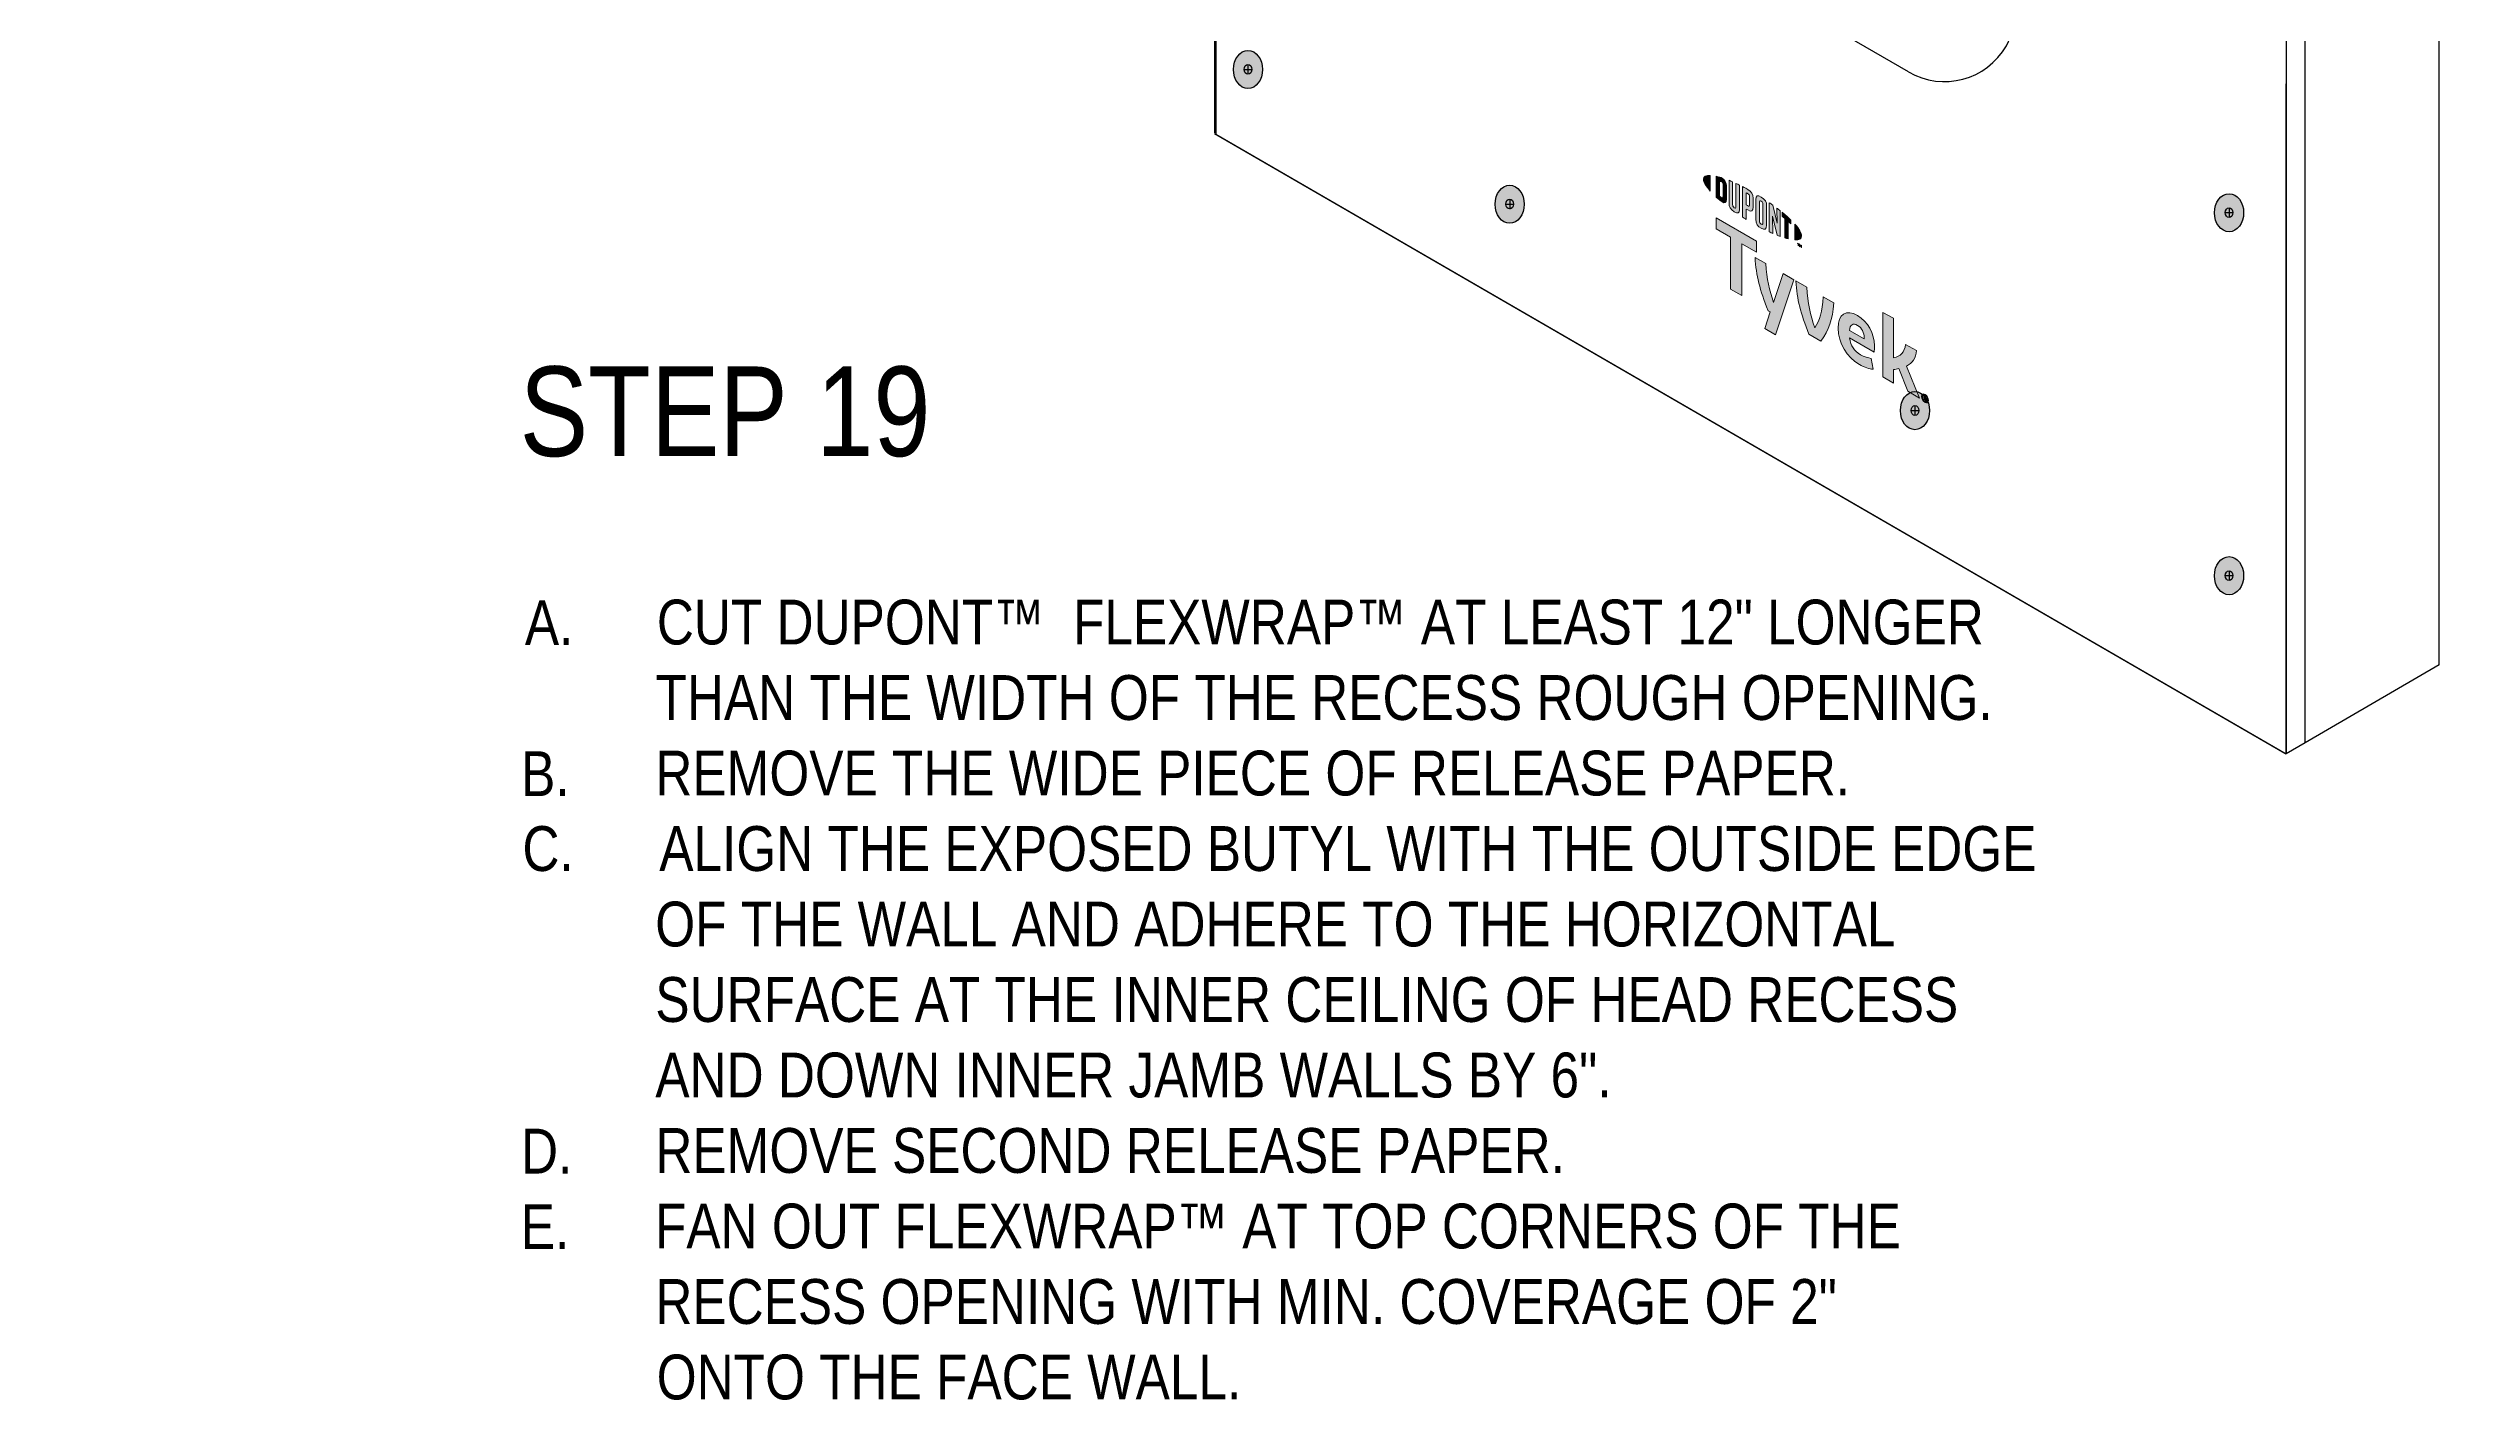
# Model space of a CAD drawing. Extents: x -1328 to 5679, y -4611 to 1603.
# Drawn here: x 3533 to 4142, y -3037 to -2695 of the extents above; entities that cross this region are included whole.
import ezdxf

# ---------------------------------------------------------------- set-up
doc = ezdxf.new("R2010")
doc.units = 0
doc.header["$MEASUREMENT"] = 0
for name, color, linetype, lineweight in [('.ATI-TEXT_1', 7, 'Continuous', 0), ('G-ANNO-TTLB', 7, 'Continuous', 0), ('TYVEK', 7, 'Continuous', 0), ('X-REF - TRACED', 7, 'Continuous', 0)]:
    doc.layers.add(name, color=color, linetype=linetype, lineweight=lineweight)

# ---------------------------------------------------------------- blocks, each defined once
blk = doc.blocks.new('Block_30')
at = {"layer": '.ATI-TEXT_1', "char_height": 0.2, "attachment_point": 7}
for s, insert in [('\\C18;\\c0;\\FArial Narrow|b0|i0|c1;\\H11.251642;\\W1.000000;A.', (3653.02, -2845.13)), ('\\C18;\\c0;\\FArial Narrow|b0|i0|c1;\\H11.251642;\\W1.000000;CUT DUPONT™  FLEXWRAP™ AT LEAST 12" LONGER', (3686.16, -2845.13)), ('\\C18;\\c0;\\FArial Narrow|b0|i0|c1;\\H11.251642;\\W1.000000;THAN THE WIDTH OF THE RECESS ROUGH OPENING.', (3685.85, -2864.08)), ('\\C18;\\c0;\\FArial Narrow|b0|i0|c1;\\H11.251642;\\W1.000000;B.', (3652.07, -2883.04)), ('\\C18;\\c0;\\FArial Narrow|b0|i0|c1;\\H11.251642;\\W1.000000;REMOVE THE WIDE PIECE OF RELEASE PAPER.', (3685.78, -2883.04)), ('\\C18;\\c0;\\FArial Narrow|b0|i0|c1;\\H11.251642;\\W1.000000;C.', (3652.4, -2901.99)), ('\\C18;\\c0;\\FArial Narrow|b0|i0|c1;\\H11.251642;\\W1.000000;ALIGN THE EXPOSED BUTYL WITH THE OUTSIDE EDGE', (3686.77, -2901.99)), ('\\C18;\\c0;\\FArial Narrow|b0|i0|c1;\\H11.251642;\\W1.000000;OF THE WALL AND ADHERE TO THE HORIZONTAL', (3685.75, -2920.94)), ('\\C18;\\c0;\\FArial Narrow|b0|i0|c1;\\H11.251642;\\W1.000000;SURFACE AT THE INNER CEILING OF HEAD RECESS', (3685.78, -2939.89)), ('\\C18;\\c0;\\FArial Narrow|b0|i0|c1;\\H11.251642;\\W1.000000;AND DOWN INNER JAMB WALLS BY 6".', (3685.78, -2958.84)), ('\\C18;\\c0;\\FArial Narrow|b0|i0|c1;\\H11.251642;\\W1.000000;D.', (3652.05, -2977.79)), ('\\C18;\\c0;\\FArial Narrow|b0|i0|c1;\\H11.251642;\\W1.000000;REMOVE SECOND RELEASE PAPER.', (3685.78, -2977.79)), ('\\C18;\\c0;\\FArial Narrow|b0|i0|c1;\\H11.251642;\\W1.000000;E.', (3652, -2996.75)), ('\\C18;\\c0;\\FArial Narrow|b0|i0|c1;\\H11.251642;\\W1.000000;FAN OUT FLEXWRAP™ AT TOP CORNERS OF THE ', (3685.69, -2996.75)), ('\\C18;\\c0;\\FArial Narrow|b0|i0|c1;\\H11.251642;\\W1.000000;RECESS OPENING WITH MIN. COVERAGE OF 2"', (3685.78, -3015.7)), ('\\C18;\\c0;\\FArial Narrow|b0|i0|c1;\\H11.251642;\\W1.000000;ONTO THE FACE WALL.', (3686.12, -3034.65))]:
    blk.add_mtext(s, dxfattribs=dict(at, insert=insert))
blk = doc.blocks.new('Block_90')
at = {"layer": 'TYVEK', "true_color": 0x003b71, "transparency": 33554687}
h = blk.add_hatch(color=156, dxfattribs=at)
h.dxf.hatch_style = 2
edge = h.paths.add_edge_path()
edge.add_ellipse((3834.62, -2336.35), major_axis=(0, 4.78), ratio=0.766948, start_angle=0, end_angle=360)
h = blk.add_hatch(color=156, dxfattribs=at)
h.dxf.hatch_style = 2
edge = h.paths.add_edge_path()
edge.add_ellipse((3900.34, -2367.67), major_axis=(0, 4.78), ratio=0.766948, start_angle=0, end_angle=360)
h = blk.add_hatch(color=156, dxfattribs=at)
h.dxf.hatch_style = 2
edge = h.paths.add_edge_path()
edge.add_ellipse((4002.13, -2422.09), major_axis=(0, 4.78), ratio=0.766948, start_angle=0, end_angle=360)
h = blk.add_hatch(color=156, dxfattribs=at)
h.dxf.hatch_style = 2
edge = h.paths.add_edge_path()
edge.add_ellipse((3834.62, -2427.4), major_axis=(0, 4.78), ratio=0.766948, start_angle=0, end_angle=360)
h = blk.add_hatch(color=156, dxfattribs=at)
h.dxf.hatch_style = 2
edge = h.paths.add_edge_path()
edge.add_ellipse((4081.01, -2463.42), major_axis=(0, 4.78), ratio=0.766948, start_angle=0, end_angle=360)
h = blk.add_hatch(color=156, dxfattribs=at)
h.dxf.hatch_style = 2
edge = h.paths.add_edge_path()
edge.add_ellipse((3834.62, -2518.48), major_axis=(0, 4.78), ratio=0.766948, start_angle=0, end_angle=360)
h = blk.add_hatch(color=156, dxfattribs=at)
h.dxf.hatch_style = 2
edge = h.paths.add_edge_path()
edge.add_ellipse((4081.01, -2554.47), major_axis=(0, 4.78), ratio=0.766948, start_angle=0, end_angle=360)
h = blk.add_hatch(color=156, dxfattribs=at)
h.dxf.hatch_style = 2
edge = h.paths.add_edge_path()
edge.add_ellipse((3834.62, -2609.52), major_axis=(0, 4.78), ratio=0.766948, start_angle=0, end_angle=360)
h = blk.add_hatch(color=156, dxfattribs=at)
h.dxf.hatch_style = 2
edge = h.paths.add_edge_path()
edge.add_ellipse((4081.01, -2645.55), major_axis=(0, 4.78), ratio=0.766948, start_angle=0, end_angle=360)
h = blk.add_hatch(color=156, dxfattribs=at)
h.dxf.hatch_style = 2
edge = h.paths.add_edge_path()
edge.add_ellipse((3834.62, -2700.63), major_axis=(0, 4.78), ratio=0.766948, start_angle=0, end_angle=360)
h = blk.add_hatch(color=156, dxfattribs=at)
h.dxf.hatch_style = 2
edge = h.paths.add_edge_path()
edge.add_ellipse((3900.34, -2734.45), major_axis=(0, 4.78), ratio=0.766948, start_angle=0, end_angle=360)
h = blk.add_hatch(color=156, dxfattribs=at)
h.dxf.hatch_style = 2
edge = h.paths.add_edge_path()
edge.add_ellipse((4081.01, -2736.6), major_axis=(0, 4.78), ratio=0.766948, start_angle=0, end_angle=360)
h = blk.add_hatch(color=156, dxfattribs=at)
h.dxf.hatch_style = 2
edge = h.paths.add_edge_path()
edge.add_ellipse((4002.13, -2786.27), major_axis=(0, 4.78), ratio=0.766948, start_angle=0, end_angle=360)
h = blk.add_hatch(color=156, dxfattribs=at)
h.dxf.hatch_style = 2
edge = h.paths.add_edge_path()
edge.add_ellipse((4081.01, -2827.71), major_axis=(0, 4.78), ratio=0.766948, start_angle=0, end_angle=360)
at = {"layer": 'TYVEK', "color": 18, "lineweight": 25, "true_color": 0x080808}
for p, q in [((3833.65, -2336.32), (3835.6, -2336.32)), ((3834.62, -2335.08), (3834.62, -2337.55)), ((3900.34, -2366.41), (3900.34, -2368.88)), ((3899.36, -2367.64), (3901.31, -2367.64)), ((4002.13, -2420.83), (4002.13, -2423.29)), ((3834.62, -2426.13), (3834.62, -2428.6)), ((4001.16, -2422.06), (4003.1, -2422.06)), ((4081.01, -2462.16), (4081.01, -2464.63)), ((3833.65, -2518.45), (3835.6, -2518.45)), ((3834.62, -2517.21), (3834.62, -2519.68)), ((4081.01, -2553.21), (4081.01, -2555.68)), ((3833.65, -2609.5), (3835.6, -2609.5)), ((3834.62, -2608.26), (3834.62, -2610.73)), ((4080.03, -2645.52), (4081.98, -2645.52)), ((4081.01, -2644.29), (4081.01, -2646.76)), ((3833.65, -2700.6), (3835.6, -2700.6)), ((3834.62, -2699.37), (3834.62, -2701.84)), ((3899.36, -2734.42), (3901.31, -2734.42)), ((3900.34, -2733.19), (3900.34, -2735.66)), ((4080.03, -2736.57), (4081.98, -2736.57)), ((4081.01, -2735.34), (4081.01, -2737.81)), ((4001.16, -2786.24), (4003.1, -2786.24)), ((4002.13, -2785), (4002.13, -2787.47)), ((4080.03, -2827.68), (4081.98, -2827.68)), ((4081.01, -2826.45), (4081.01, -2828.91))]:
    blk.add_line(p, q, dxfattribs=at)
at = {"layer": 'TYVEK', "color": 18, "lineweight": 25, "true_color": 0x000000}
blk.add_line((4080.03, -2463.39), (4081.98, -2463.39), dxfattribs=at)
at = {"layer": 'TYVEK', "color": 33, "lineweight": 25, "true_color": 0xcc9966}
for points in [[(4080.49, -2459.06)], [(3830.45, -2518.83)], [(3834.11, -2514.06)], [(3830.45, -2609.86)], [(3834.11, -2614.64)]]:
    blk.add_lwpolyline(points, dxfattribs=at)
at = {"layer": 'TYVEK', "color": 18, "lineweight": 25, "true_color": 0x000000}
for centre, major_axis, ratio in [((3834.62, -2336.35), (0, 4.78), 0.766948), ((3900.34, -2367.67), (0, 4.78), 0.766948), ((4002.13, -2422.09), (0, 4.78), 0.766948), ((3834.62, -2427.4), (0, 4.78), 0.766948), ((4081.01, -2463.42), (0, 4.78), 0.766948), ((4081.01, -2463.39), (0, 1.23), 0.788846), ((3834.62, -2518.48), (0, 4.78), 0.766948), ((4081.01, -2554.47), (0, 4.78), 0.766948), ((3834.62, -2609.52), (0, 4.78), 0.766948), ((4081.01, -2645.55), (0, 4.78), 0.766948), ((3834.62, -2700.63), (0, 4.78), 0.766948), ((3900.34, -2734.45), (0, 4.78), 0.766948), ((4081.01, -2736.6), (0, 4.78), 0.766948), ((4002.13, -2786.27), (0, 4.78), 0.766948), ((4081.01, -2827.71), (0, 4.78), 0.766948)]:
    blk.add_ellipse(centre, major_axis=major_axis, ratio=ratio, dxfattribs=at)
at = {"layer": 'TYVEK', "color": 18, "lineweight": 25, "true_color": 0x080808}
for centre in [(3834.62, -2336.32), (3900.34, -2367.64), (4002.13, -2422.06), (3834.62, -2427.37), (3834.62, -2518.45), (4081.01, -2554.44), (3834.62, -2609.5), (4081.01, -2645.52), (3834.62, -2700.6), (3900.34, -2734.42), (4081.01, -2736.57), (4002.13, -2786.24), (4081.01, -2827.68)]:
    blk.add_ellipse(centre, major_axis=(0, 1.23), ratio=0.788846, dxfattribs=at)
blk = doc.blocks.new('Block_541')
at = {"layer": 'X-REF - TRACED', "true_color": 0x848484, "transparency": 33554687}
h = blk.add_hatch(color=252, dxfattribs=at)
h.dxf.hatch_style = 2
edge = h.paths.add_edge_path()
edge.add_spline(control_points=[(3949.03, -2728.2), (3949.03, -2728.92), (3949.64, -2729.95), (3950.71, -2731.14), (3950.71, -2731.14), (3950.71, -2727.2), (3950.71, -2727.2), (3949.64, -2727.16), (3949.03, -2727.48), (3949.03, -2728.2)], knot_values=[0, 0, 0, 0, 1, 1, 1, 2, 2, 2, 3, 3, 3, 3], degree=3, periodic=0)
h = blk.add_hatch(color=252, dxfattribs=at)
h.dxf.hatch_style = 2
edge = h.paths.add_edge_path()
edge.add_spline(control_points=[(3953.92, -2732.63), (3953.92, -2732.93), (3953.76, -2732.94), (3953.57, -2732.83), (3953.42, -2732.74), (3953.19, -2732.55), (3953.01, -2732.39), (3953.01, -2732.39), (3953.01, -2728.62), (3953.01, -2728.62), (3953.19, -2728.67), (3953.42, -2728.74), (3953.57, -2728.82), (3953.76, -2728.93), (3953.92, -2729.12), (3953.92, -2729.43), (3953.92, -2729.43), (3953.92, -2732.63), (3953.92, -2732.63)], knot_values=[0, 0, 0, 0, 1, 1, 1, 2, 2, 2, 3, 3, 3, 4, 4, 4, 5, 5, 5, 6, 6, 6, 6], degree=3, periodic=0)
edge = h.paths.add_edge_path()
edge.add_spline(control_points=[(3953.69, -2727.91), (3953.39, -2727.74), (3952.96, -2727.59), (3952.19, -2727.42), (3952.19, -2727.42), (3952.19, -2732.64), (3952.19, -2732.64), (3952.87, -2733.27), (3953.39, -2733.71), (3953.69, -2733.89), (3954.38, -2734.28), (3954.76, -2734.03), (3954.76, -2733.25), (3954.76, -2733.25), (3954.76, -2729.78), (3954.76, -2729.78), (3954.76, -2729.01), (3954.38, -2728.31), (3953.69, -2727.91)], knot_values=[0, 0, 0, 0, 1, 1, 1, 2, 2, 2, 3, 3, 3, 4, 4, 4, 5, 5, 5, 6, 6, 6, 6], degree=3, periodic=0)
h = blk.add_hatch(color=252, dxfattribs=at)
h.dxf.hatch_style = 2
edge = h.paths.add_edge_path()
edge.add_spline(control_points=[(3957.16, -2735.11), (3957.16, -2735.41), (3957.07, -2735.55), (3956.74, -2735.32), (3956.41, -2735.09), (3956.33, -2734.88), (3956.33, -2734.52), (3956.33, -2734.52), (3956.33, -2728.83), (3956.33, -2728.83), (3956.11, -2728.74), (3955.63, -2728.54), (3955.43, -2728.45), (3955.43, -2728.45), (3955.43, -2734.2), (3955.43, -2734.2), (3955.43, -2735.12), (3955.82, -2735.7), (3956.74, -2736.36), (3957.58, -2736.95), (3958.1, -2736.76), (3958.1, -2735.74), (3958.1, -2735.74), (3958.1, -2729.67), (3958.1, -2729.67), (3957.92, -2729.58), (3957.34, -2729.3), (3957.16, -2729.22), (3957.16, -2729.22), (3957.16, -2735.11), (3957.16, -2735.11)], knot_values=[0, 0, 0, 0, 1, 1, 1, 2, 2, 2, 3, 3, 3, 4, 4, 4, 5, 5, 5, 6, 6, 6, 7, 7, 7, 8, 8, 8, 9, 9, 9, 10, 10, 10, 10], degree=3, periodic=0)
h = blk.add_hatch(color=252, dxfattribs=at)
h.dxf.hatch_style = 2
edge = h.paths.add_edge_path()
edge.add_spline(control_points=[(3960.58, -2734.59), (3960.58, -2734.92), (3960.48, -2735.03), (3960.1, -2734.81), (3960.1, -2734.81), (3959.77, -2734.62), (3959.77, -2734.62), (3959.77, -2734.62), (3959.77, -2731.6), (3959.77, -2731.6), (3959.91, -2731.67), (3959.99, -2731.72), (3960.08, -2731.77), (3960.49, -2732.01), (3960.58, -2732.23), (3960.58, -2732.57), (3960.58, -2732.57), (3960.58, -2734.59), (3960.58, -2734.59)], knot_values=[0, 0, 0, 0, 1, 1, 1, 2, 2, 2, 3, 3, 3, 4, 4, 4, 5, 5, 5, 6, 6, 6, 6], degree=3, periodic=0)
edge = h.paths.add_edge_path()
edge.add_spline(control_points=[(3960.13, -2730.73), (3959.97, -2730.64), (3959.38, -2730.32), (3958.83, -2730.04), (3958.83, -2730.04), (3958.83, -2737.69), (3958.83, -2737.69), (3959.01, -2737.81), (3959.5, -2738.12), (3959.77, -2738.28), (3959.77, -2738.28), (3959.77, -2735.68), (3959.77, -2735.68), (3959.77, -2735.68), (3960.13, -2735.89), (3960.13, -2735.89), (3961.12, -2736.46), (3961.52, -2736.19), (3961.52, -2735.22), (3961.52, -2735.22), (3961.52, -2732.96), (3961.52, -2732.96), (3961.52, -2732.01), (3961.07, -2731.27), (3960.13, -2730.73)], knot_values=[0, 0, 0, 0, 1, 1, 1, 2, 2, 2, 3, 3, 3, 4, 4, 4, 5, 5, 5, 6, 6, 6, 7, 7, 7, 8, 8, 8, 8], degree=3, periodic=0)
h = blk.add_hatch(color=252, dxfattribs=at)
h.dxf.hatch_style = 2
edge = h.paths.add_edge_path()
edge.add_spline(control_points=[(3963.93, -2739.2), (3963.93, -2739.5), (3963.84, -2739.6), (3963.51, -2739.42), (3963.17, -2739.24), (3963.07, -2739.02), (3963.07, -2738.7), (3963.07, -2738.7), (3963.07, -2733.93), (3963.07, -2733.93), (3963.07, -2733.62), (3963.17, -2733.5), (3963.51, -2733.71), (3963.84, -2733.91), (3963.93, -2734.12), (3963.93, -2734.42), (3963.93, -2734.42), (3963.93, -2739.2), (3963.93, -2739.2)], knot_values=[0, 0, 0, 0, 1, 1, 1, 2, 2, 2, 3, 3, 3, 4, 4, 4, 5, 5, 5, 6, 6, 6, 6], degree=3, periodic=0)
edge = h.paths.add_edge_path()
edge.add_spline(control_points=[(3963.51, -2732.64), (3962.64, -2732.09), (3962.12, -2732.23), (3962.12, -2733.24), (3962.12, -2733.24), (3962.12, -2738.24), (3962.12, -2738.24), (3962.12, -2739.31), (3962.59, -2740.01), (3963.51, -2740.5), (3964.41, -2740.97), (3964.88, -2740.85), (3964.88, -2739.72), (3964.88, -2739.72), (3964.88, -2734.94), (3964.88, -2734.94), (3964.88, -2733.86), (3964.45, -2733.23), (3963.51, -2732.64)], knot_values=[0, 0, 0, 0, 1, 1, 1, 2, 2, 2, 3, 3, 3, 4, 4, 4, 5, 5, 5, 6, 6, 6, 6], degree=3, periodic=0)
h = blk.add_hatch(color=252, dxfattribs=at)
h.dxf.hatch_style = 2
edge = h.paths.add_edge_path()
edge.add_spline(control_points=[(3967.48, -2739.19), (3967.48, -2739.19), (3966.44, -2734.7), (3966.44, -2734.7), (3966.15, -2734.49), (3965.81, -2734.25), (3965.55, -2734.07), (3965.55, -2734.07), (3965.55, -2741.42), (3965.55, -2741.42), (3965.73, -2741.5), (3966.21, -2741.72), (3966.45, -2741.82), (3966.45, -2741.82), (3966.38, -2737.45), (3966.38, -2737.45), (3966.38, -2737.45), (3967.48, -2742.24), (3967.48, -2742.24), (3967.71, -2742.34), (3968.05, -2742.47), (3968.28, -2742.55), (3968.28, -2742.55), (3968.28, -2736.09), (3968.28, -2736.09), (3968.04, -2735.91), (3967.62, -2735.58), (3967.41, -2735.42), (3967.41, -2735.42), (3967.48, -2739.19), (3967.48, -2739.19)], knot_values=[0, 0, 0, 0, 1, 1, 1, 2, 2, 2, 3, 3, 3, 4, 4, 4, 5, 5, 5, 6, 6, 6, 7, 7, 7, 8, 8, 8, 9, 9, 9, 10, 10, 10, 10], degree=3, periodic=0)
h = blk.add_hatch(color=252, dxfattribs=at)
h.dxf.hatch_style = 2
edge = h.paths.add_edge_path()
edge.add_spline(control_points=[(3968.74, -2737.49), (3968.98, -2737.67), (3969.2, -2737.86), (3969.43, -2738.04), (3969.43, -2738.04), (3969.43, -2742.92), (3969.43, -2742.92), (3969.63, -2742.99), (3970.01, -2743.09), (3970.27, -2743.15), (3970.27, -2743.15), (3970.27, -2738.76), (3970.27, -2738.76), (3970.51, -2738.97), (3970.74, -2739.18), (3970.95, -2739.37), (3970.95, -2739.37), (3970.95, -2738.42), (3970.95, -2738.42), (3970.29, -2737.78), (3969.58, -2737.15), (3968.74, -2736.47), (3968.74, -2736.47), (3968.74, -2737.49), (3968.74, -2737.49)], knot_values=[0, 0, 0, 0, 1, 1, 1, 2, 2, 2, 3, 3, 3, 4, 4, 4, 5, 5, 5, 6, 6, 6, 7, 7, 7, 8, 8, 8, 8], degree=3, periodic=0)
h = blk.add_hatch(color=252, dxfattribs=at)
h.dxf.hatch_style = 2
edge = h.paths.add_edge_path()
edge.add_spline(control_points=[(3973.64, -2742.4), (3973.64, -2743.13), (3973.03, -2743.45), (3971.96, -2743.41), (3971.96, -2743.41), (3971.96, -2739.47), (3971.96, -2739.47), (3973.03, -2740.66), (3973.64, -2741.69), (3973.64, -2742.4)], knot_values=[0, 0, 0, 0, 1, 1, 1, 2, 2, 2, 3, 3, 3, 3], degree=3, periodic=0)
h = blk.add_hatch(color=252, dxfattribs=at)
h.dxf.hatch_style = 2
edge = h.paths.add_edge_path()
edge.add_spline(control_points=[(3973.14, -2744.49), (3973.14, -2744.49), (3973.24, -2744.55), (3973.24, -2744.55), (3973.24, -2744.55), (3973.39, -2744.9), (3973.39, -2744.9), (3973.39, -2744.9), (3973.54, -2744.72), (3973.54, -2744.72), (3973.54, -2744.72), (3973.64, -2744.78), (3973.64, -2744.78), (3973.64, -2744.78), (3973.64, -2745.34), (3973.64, -2745.34), (3973.64, -2745.34), (3973.55, -2745.29), (3973.55, -2745.29), (3973.55, -2745.29), (3973.55, -2744.89), (3973.55, -2744.89), (3973.55, -2744.89), (3973.39, -2745.07), (3973.39, -2745.07), (3973.39, -2745.07), (3973.38, -2745.07), (3973.38, -2745.07), (3973.38, -2745.07), (3973.23, -2744.71), (3973.23, -2744.71), (3973.23, -2744.71), (3973.23, -2745.11), (3973.23, -2745.11), (3973.23, -2745.11), (3973.14, -2745.06), (3973.14, -2745.06), (3973.14, -2745.06), (3973.14, -2744.49), (3973.14, -2744.49)], knot_values=[0, 0, 0, 0, 1, 1, 1, 2, 2, 2, 3, 3, 3, 4, 4, 4, 5, 5, 5, 6, 6, 6, 7, 7, 7, 8, 8, 8, 9, 9, 9, 10, 10, 10, 11, 11, 11, 12, 12, 12, 13, 13, 13, 13], degree=3, periodic=0)
edge = h.paths.add_edge_path()
edge.add_spline(control_points=[(3972.79, -2744.38), (3972.79, -2744.38), (3972.63, -2744.3), (3972.63, -2744.3), (3972.63, -2744.3), (3972.63, -2744.2), (3972.63, -2744.2), (3972.63, -2744.2), (3973.03, -2744.43), (3973.03, -2744.43), (3973.03, -2744.43), (3973.03, -2744.53), (3973.03, -2744.53), (3973.03, -2744.53), (3972.88, -2744.44), (3972.88, -2744.44), (3972.88, -2744.44), (3972.88, -2744.91), (3972.88, -2744.91), (3972.88, -2744.91), (3972.79, -2744.85), (3972.79, -2744.85), (3972.79, -2744.85), (3972.79, -2744.38), (3972.79, -2744.38)], knot_values=[0, 0, 0, 0, 1, 1, 1, 2, 2, 2, 3, 3, 3, 4, 4, 4, 5, 5, 5, 6, 6, 6, 7, 7, 7, 8, 8, 8, 8], degree=3, periodic=0)
at = {"layer": 'X-REF - TRACED'}
for points, knots in [([(3949.03, -2728.2), (3949.03, -2728.92), (3949.64, -2729.95), (3950.71, -2731.14), (3950.71, -2731.14), (3950.71, -2727.2), (3950.71, -2727.2), (3949.64, -2727.16), (3949.03, -2727.48), (3949.03, -2728.2)], [0, 0, 0, 0, 1, 1, 1, 2, 2, 2, 3, 3, 3, 3]), ([(3953.69, -2727.91), (3953.39, -2727.74), (3952.96, -2727.59), (3952.19, -2727.42), (3952.19, -2727.42), (3952.19, -2732.64), (3952.19, -2732.64), (3952.87, -2733.27), (3953.39, -2733.71), (3953.69, -2733.89), (3954.38, -2734.28), (3954.76, -2734.03), (3954.76, -2733.25), (3954.76, -2733.25), (3954.76, -2729.78), (3954.76, -2729.78), (3954.76, -2729.01), (3954.38, -2728.31), (3953.69, -2727.91)], [0, 0, 0, 0, 1, 1, 1, 2, 2, 2, 3, 3, 3, 4, 4, 4, 5, 5, 5, 6, 6, 6, 6]), ([(3953.92, -2732.63), (3953.92, -2732.93), (3953.76, -2732.94), (3953.57, -2732.83), (3953.42, -2732.74), (3953.19, -2732.55), (3953.01, -2732.39), (3953.01, -2732.39), (3953.01, -2728.62), (3953.01, -2728.62), (3953.19, -2728.67), (3953.42, -2728.74), (3953.57, -2728.82), (3953.76, -2728.93), (3953.92, -2729.12), (3953.92, -2729.43), (3953.92, -2729.43), (3953.92, -2732.63), (3953.92, -2732.63)], [0, 0, 0, 0, 1, 1, 1, 2, 2, 2, 3, 3, 3, 4, 4, 4, 5, 5, 5, 6, 6, 6, 6]), ([(3957.16, -2735.11), (3957.16, -2735.41), (3957.07, -2735.55), (3956.74, -2735.32), (3956.41, -2735.09), (3956.33, -2734.88), (3956.33, -2734.52), (3956.33, -2734.52), (3956.33, -2728.83), (3956.33, -2728.83), (3956.11, -2728.74), (3955.63, -2728.54), (3955.43, -2728.45), (3955.43, -2728.45), (3955.43, -2734.2), (3955.43, -2734.2), (3955.43, -2735.12), (3955.82, -2735.7), (3956.74, -2736.36), (3957.58, -2736.95), (3958.1, -2736.76), (3958.1, -2735.74), (3958.1, -2735.74), (3958.1, -2729.67), (3958.1, -2729.67), (3957.92, -2729.58), (3957.34, -2729.3), (3957.16, -2729.22), (3957.16, -2729.22), (3957.16, -2735.11), (3957.16, -2735.11)], [0, 0, 0, 0, 1, 1, 1, 2, 2, 2, 3, 3, 3, 4, 4, 4, 5, 5, 5, 6, 6, 6, 7, 7, 7, 8, 8, 8, 9, 9, 9, 10, 10, 10, 10]), ([(3960.13, -2730.73), (3959.97, -2730.64), (3959.38, -2730.32), (3958.83, -2730.04), (3958.83, -2730.04), (3958.83, -2737.69), (3958.83, -2737.69), (3959.01, -2737.81), (3959.5, -2738.12), (3959.77, -2738.28), (3959.77, -2738.28), (3959.77, -2735.68), (3959.77, -2735.68), (3959.77, -2735.68), (3960.13, -2735.89), (3960.13, -2735.89), (3961.12, -2736.46), (3961.52, -2736.19), (3961.52, -2735.22), (3961.52, -2735.22), (3961.52, -2732.96), (3961.52, -2732.96), (3961.52, -2732.01), (3961.07, -2731.27), (3960.13, -2730.73)], [0, 0, 0, 0, 1, 1, 1, 2, 2, 2, 3, 3, 3, 4, 4, 4, 5, 5, 5, 6, 6, 6, 7, 7, 7, 8, 8, 8, 8]), ([(3960.58, -2734.59), (3960.58, -2734.92), (3960.48, -2735.03), (3960.1, -2734.81), (3960.1, -2734.81), (3959.77, -2734.62), (3959.77, -2734.62), (3959.77, -2734.62), (3959.77, -2731.6), (3959.77, -2731.6), (3959.91, -2731.67), (3959.99, -2731.72), (3960.08, -2731.77), (3960.49, -2732.01), (3960.58, -2732.23), (3960.58, -2732.57), (3960.58, -2732.57), (3960.58, -2734.59), (3960.58, -2734.59)], [0, 0, 0, 0, 1, 1, 1, 2, 2, 2, 3, 3, 3, 4, 4, 4, 5, 5, 5, 6, 6, 6, 6]), ([(3963.51, -2732.64), (3962.64, -2732.09), (3962.12, -2732.23), (3962.12, -2733.24), (3962.12, -2733.24), (3962.12, -2738.24), (3962.12, -2738.24), (3962.12, -2739.31), (3962.59, -2740.01), (3963.51, -2740.5), (3964.41, -2740.97), (3964.88, -2740.85), (3964.88, -2739.72), (3964.88, -2739.72), (3964.88, -2734.94), (3964.88, -2734.94), (3964.88, -2733.86), (3964.45, -2733.23), (3963.51, -2732.64)], [0, 0, 0, 0, 1, 1, 1, 2, 2, 2, 3, 3, 3, 4, 4, 4, 5, 5, 5, 6, 6, 6, 6]), ([(3963.93, -2739.2), (3963.93, -2739.5), (3963.84, -2739.6), (3963.51, -2739.42), (3963.17, -2739.24), (3963.07, -2739.02), (3963.07, -2738.7), (3963.07, -2738.7), (3963.07, -2733.93), (3963.07, -2733.93), (3963.07, -2733.62), (3963.17, -2733.5), (3963.51, -2733.71), (3963.84, -2733.91), (3963.93, -2734.12), (3963.93, -2734.42), (3963.93, -2734.42), (3963.93, -2739.2), (3963.93, -2739.2)], [0, 0, 0, 0, 1, 1, 1, 2, 2, 2, 3, 3, 3, 4, 4, 4, 5, 5, 5, 6, 6, 6, 6]), ([(3967.48, -2739.19), (3967.48, -2739.19), (3966.44, -2734.7), (3966.44, -2734.7), (3966.15, -2734.49), (3965.81, -2734.25), (3965.55, -2734.07), (3965.55, -2734.07), (3965.55, -2741.42), (3965.55, -2741.42), (3965.73, -2741.5), (3966.21, -2741.72), (3966.45, -2741.82), (3966.45, -2741.82), (3966.38, -2737.45), (3966.38, -2737.45), (3966.38, -2737.45), (3967.48, -2742.24), (3967.48, -2742.24), (3967.71, -2742.34), (3968.05, -2742.47), (3968.28, -2742.55), (3968.28, -2742.55), (3968.28, -2736.09), (3968.28, -2736.09), (3968.04, -2735.91), (3967.62, -2735.58), (3967.41, -2735.42), (3967.41, -2735.42), (3967.48, -2739.19), (3967.48, -2739.19)], [0, 0, 0, 0, 1, 1, 1, 2, 2, 2, 3, 3, 3, 4, 4, 4, 5, 5, 5, 6, 6, 6, 7, 7, 7, 8, 8, 8, 9, 9, 9, 10, 10, 10, 10]), ([(3968.74, -2737.49), (3968.98, -2737.67), (3969.2, -2737.86), (3969.43, -2738.04), (3969.43, -2738.04), (3969.43, -2742.92), (3969.43, -2742.92), (3969.63, -2742.99), (3970.01, -2743.09), (3970.27, -2743.15), (3970.27, -2743.15), (3970.27, -2738.76), (3970.27, -2738.76), (3970.51, -2738.97), (3970.74, -2739.18), (3970.95, -2739.37), (3970.95, -2739.37), (3970.95, -2738.42), (3970.95, -2738.42), (3970.29, -2737.78), (3969.58, -2737.15), (3968.74, -2736.47), (3968.74, -2736.47), (3968.74, -2737.49), (3968.74, -2737.49)], [0, 0, 0, 0, 1, 1, 1, 2, 2, 2, 3, 3, 3, 4, 4, 4, 5, 5, 5, 6, 6, 6, 7, 7, 7, 8, 8, 8, 8]), ([(3973.64, -2742.4), (3973.64, -2743.13), (3973.03, -2743.45), (3971.96, -2743.41), (3971.96, -2743.41), (3971.96, -2739.47), (3971.96, -2739.47), (3973.03, -2740.66), (3973.64, -2741.69), (3973.64, -2742.4)], [0, 0, 0, 0, 1, 1, 1, 2, 2, 2, 3, 3, 3, 3]), ([(3972.79, -2744.38), (3972.79, -2744.38), (3972.63, -2744.3), (3972.63, -2744.3), (3972.63, -2744.3), (3972.63, -2744.2), (3972.63, -2744.2), (3972.63, -2744.2), (3973.03, -2744.43), (3973.03, -2744.43), (3973.03, -2744.43), (3973.03, -2744.53), (3973.03, -2744.53), (3973.03, -2744.53), (3972.88, -2744.44), (3972.88, -2744.44), (3972.88, -2744.44), (3972.88, -2744.91), (3972.88, -2744.91), (3972.88, -2744.91), (3972.79, -2744.85), (3972.79, -2744.85), (3972.79, -2744.85), (3972.79, -2744.38), (3972.79, -2744.38)], [0, 0, 0, 0, 1, 1, 1, 2, 2, 2, 3, 3, 3, 4, 4, 4, 5, 5, 5, 6, 6, 6, 7, 7, 7, 8, 8, 8, 8]), ([(3973.14, -2744.49), (3973.14, -2744.49), (3973.24, -2744.55), (3973.24, -2744.55), (3973.24, -2744.55), (3973.39, -2744.9), (3973.39, -2744.9), (3973.39, -2744.9), (3973.54, -2744.72), (3973.54, -2744.72), (3973.54, -2744.72), (3973.64, -2744.78), (3973.64, -2744.78), (3973.64, -2744.78), (3973.64, -2745.34), (3973.64, -2745.34), (3973.64, -2745.34), (3973.55, -2745.29), (3973.55, -2745.29), (3973.55, -2745.29), (3973.55, -2744.89), (3973.55, -2744.89), (3973.55, -2744.89), (3973.39, -2745.07), (3973.39, -2745.07), (3973.39, -2745.07), (3973.38, -2745.07), (3973.38, -2745.07), (3973.38, -2745.07), (3973.23, -2744.71), (3973.23, -2744.71), (3973.23, -2744.71), (3973.23, -2745.11), (3973.23, -2745.11), (3973.23, -2745.11), (3973.14, -2745.06), (3973.14, -2745.06), (3973.14, -2745.06), (3973.14, -2744.49), (3973.14, -2744.49)], [0, 0, 0, 0, 1, 1, 1, 2, 2, 2, 3, 3, 3, 4, 4, 4, 5, 5, 5, 6, 6, 6, 7, 7, 7, 8, 8, 8, 9, 9, 9, 10, 10, 10, 11, 11, 11, 12, 12, 12, 13, 13, 13, 13])]:
    blk.add_open_spline(points, degree=3, knots=knots, dxfattribs=at)
blk = doc.blocks.new('Block_545')
at = {"layer": 'X-REF - TRACED', "true_color": 0x848484, "transparency": 33554687}
h = blk.add_hatch(color=252, dxfattribs=at)
h.dxf.hatch_style = 2
h.paths.add_polyline_path([(3962.29, -2743.73), (3952.19, -2737.9), (3952.19, -2740.64), (3955.83, -2742.75), (3955.83, -2755.74), (3958.64, -2757.36), (3958.64, -2744.37), (3962.29, -2746.47)])
h = blk.add_hatch(color=252, dxfattribs=at)
h.dxf.hatch_style = 2
edge = h.paths.add_edge_path()
edge.add_spline(control_points=[(3979.08, -2757.67), (3978.9, -2761.42), (3978.16, -2763.6), (3977, -2765.47), (3975.88, -2762.28), (3975.16, -2759.25), (3974.94, -2755.29), (3974.94, -2755.29), (3972.21, -2753.71), (3972.21, -2753.71), (3972.51, -2758.4), (3973.39, -2761.81), (3975.51, -2767.1), (3975.51, -2767.1), (3978.51, -2768.84), (3978.51, -2768.84), (3980.55, -2765.94), (3981.39, -2763.53), (3981.78, -2759.24), (3981.78, -2759.24), (3979.08, -2757.67), (3979.08, -2757.67)], knot_values=[0, 0, 0, 0, 1, 1, 1, 2, 2, 2, 3, 3, 3, 4, 4, 4, 5, 5, 5, 6, 6, 6, 7, 7, 7, 7], degree=3, periodic=0)
h = blk.add_hatch(color=252, dxfattribs=at)
h.dxf.hatch_style = 2
edge = h.paths.add_edge_path()
edge.add_spline(control_points=[(3985.65, -2766.12), (3985.65, -2766.12), (3989.37, -2768.27), (3989.37, -2768.27), (3989.37, -2768.27), (3989.37, -2768), (3989.37, -2768), (3989.37, -2766.74), (3988.79, -2765.48), (3987.71, -2764.86), (3986.57, -2764.2), (3985.82, -2764.7), (3985.65, -2766.12)], knot_values=[0, 0, 0, 0, 1, 1, 1, 2, 2, 2, 3, 3, 3, 4, 4, 4, 4], degree=3, periodic=0)
edge = h.paths.add_edge_path()
edge.add_spline(control_points=[(3991.59, -2775.89), (3990.73, -2775.85), (3989.45, -2775.42), (3988.16, -2774.68), (3985, -2772.85), (3982.84, -2769.31), (3982.84, -2765.58), (3982.84, -2762.01), (3984.82, -2760.72), (3987.71, -2762.39), (3990.28, -2763.87), (3991.96, -2766.94), (3991.96, -2769.95), (3991.96, -2770.62), (3991.92, -2771.18), (3991.89, -2771.61), (3991.89, -2771.61), (3985.69, -2768.03), (3985.69, -2768.03), (3985.94, -2769.98), (3986.86, -2771.32), (3988.43, -2772.23), (3989.39, -2772.78), (3990.32, -2773.07), (3991.16, -2773.15), (3991.16, -2773.15), (3991.59, -2775.89), (3991.59, -2775.89)], knot_values=[0, 0, 0, 0, 1, 1, 1, 2, 2, 2, 3, 3, 3, 4, 4, 4, 5, 5, 5, 6, 6, 6, 7, 7, 7, 8, 8, 8, 9, 9, 9, 9], degree=3, periodic=0)
h = blk.add_hatch(color=252, dxfattribs=at)
h.dxf.hatch_style = 2
edge = h.paths.add_edge_path()
edge.add_spline(control_points=[(3999.99, -2775.1), (3999.99, -2775.1), (4003.24, -2783.12), (4003.24, -2783.12), (4003.24, -2783.12), (4000.3, -2781.42), (4000.3, -2781.42), (4000.3, -2781.42), (3998.04, -2775.73), (3998.04, -2775.73), (3997.63, -2775.83), (3997.2, -2775.92), (3996.73, -2775.98), (3996.73, -2775.98), (3996.73, -2779.36), (3996.73, -2779.36), (3996.73, -2779.36), (3994.02, -2777.79), (3994.02, -2777.79), (3994.02, -2777.79), (3994.02, -2761.67), (3994.02, -2761.67), (3994.02, -2761.67), (3996.73, -2763.08), (3996.73, -2763.08), (3996.73, -2763.08), (3996.73, -2772.99), (3996.73, -2772.99), (3998.57, -2772.69), (3999.48, -2771.63), (3999.79, -2769.63), (3999.79, -2769.63), (4002.48, -2771.18), (4002.48, -2771.18), (4002.42, -2773.08), (4001.55, -2774.32), (3999.99, -2775.1)], knot_values=[0, 0, 0, 0, 1, 1, 1, 2, 2, 2, 3, 3, 3, 4, 4, 4, 5, 5, 5, 6, 6, 6, 7, 7, 7, 8, 8, 8, 9, 9, 9, 10, 10, 10, 11, 11, 11, 12, 12, 12, 12], degree=3, periodic=0)
at = {"layer": 'X-REF - TRACED'}
blk.add_lwpolyline([(3962.29, -2743.73), (3952.19, -2737.9), (3952.19, -2740.64), (3955.83, -2742.75), (3955.83, -2755.74), (3958.64, -2757.36), (3958.64, -2744.37), (3962.29, -2746.47)], close=True, dxfattribs=at)
for points, knots in [([(3979.08, -2757.67), (3978.9, -2761.42), (3978.16, -2763.6), (3977, -2765.47), (3975.88, -2762.28), (3975.16, -2759.25), (3974.94, -2755.29), (3974.94, -2755.29), (3972.21, -2753.71), (3972.21, -2753.71), (3972.51, -2758.4), (3973.39, -2761.81), (3975.51, -2767.1), (3975.51, -2767.1), (3978.51, -2768.84), (3978.51, -2768.84), (3980.55, -2765.94), (3981.39, -2763.53), (3981.78, -2759.24), (3981.78, -2759.24), (3979.08, -2757.67), (3979.08, -2757.67)], [0, 0, 0, 0, 1, 1, 1, 2, 2, 2, 3, 3, 3, 4, 4, 4, 5, 5, 5, 6, 6, 6, 7, 7, 7, 7]), ([(3991.59, -2775.89), (3990.73, -2775.85), (3989.45, -2775.42), (3988.16, -2774.68), (3985, -2772.85), (3982.84, -2769.31), (3982.84, -2765.58), (3982.84, -2762.01), (3984.82, -2760.72), (3987.71, -2762.39), (3990.28, -2763.87), (3991.96, -2766.94), (3991.96, -2769.95), (3991.96, -2770.62), (3991.92, -2771.18), (3991.89, -2771.61), (3991.89, -2771.61), (3985.69, -2768.03), (3985.69, -2768.03), (3985.94, -2769.98), (3986.86, -2771.32), (3988.43, -2772.23), (3989.39, -2772.78), (3990.32, -2773.07), (3991.16, -2773.15), (3991.16, -2773.15), (3991.59, -2775.89), (3991.59, -2775.89)], [0, 0, 0, 0, 1, 1, 1, 2, 2, 2, 3, 3, 3, 4, 4, 4, 5, 5, 5, 6, 6, 6, 7, 7, 7, 8, 8, 8, 9, 9, 9, 9]), ([(3999.99, -2775.1), (3999.99, -2775.1), (4003.24, -2783.12), (4003.24, -2783.12), (4003.24, -2783.12), (4000.3, -2781.42), (4000.3, -2781.42), (4000.3, -2781.42), (3998.04, -2775.73), (3998.04, -2775.73), (3997.63, -2775.83), (3997.2, -2775.92), (3996.73, -2775.98), (3996.73, -2775.98), (3996.73, -2779.36), (3996.73, -2779.36), (3996.73, -2779.36), (3994.02, -2777.79), (3994.02, -2777.79), (3994.02, -2777.79), (3994.02, -2761.67), (3994.02, -2761.67), (3994.02, -2761.67), (3996.73, -2763.08), (3996.73, -2763.08), (3996.73, -2763.08), (3996.73, -2772.99), (3996.73, -2772.99), (3998.57, -2772.69), (3999.48, -2771.63), (3999.79, -2769.63), (3999.79, -2769.63), (4002.48, -2771.18), (4002.48, -2771.18), (4002.42, -2773.08), (4001.55, -2774.32), (3999.99, -2775.1)], [0, 0, 0, 0, 1, 1, 1, 2, 2, 2, 3, 3, 3, 4, 4, 4, 5, 5, 5, 6, 6, 6, 7, 7, 7, 8, 8, 8, 9, 9, 9, 10, 10, 10, 11, 11, 11, 12, 12, 12, 12]), ([(3985.65, -2766.12), (3985.65, -2766.12), (3989.37, -2768.27), (3989.37, -2768.27), (3989.37, -2768.27), (3989.37, -2768), (3989.37, -2768), (3989.37, -2766.74), (3988.79, -2765.48), (3987.71, -2764.86), (3986.57, -2764.2), (3985.82, -2764.7), (3985.65, -2766.12)], [0, 0, 0, 0, 1, 1, 1, 2, 2, 2, 3, 3, 3, 4, 4, 4, 4])]:
    blk.add_open_spline(points, degree=3, knots=knots, dxfattribs=at)
blk = doc.blocks.new('Block_544')
at = {"layer": 'X-REF - TRACED', "true_color": 0x848484, "transparency": 33554687}
h = blk.add_hatch(color=252, dxfattribs=at)
h.dxf.hatch_style = 2
edge = h.paths.add_edge_path()
edge.add_spline(control_points=[(3969.03, -2751.87), (3969.03, -2751.87), (3966.6, -2759.12), (3966.6, -2759.12), (3965.56, -2756.09), (3964.89, -2753.16), (3964.69, -2749.37), (3964.69, -2749.37), (3961.96, -2747.79), (3961.96, -2747.79), (3962.25, -2752.48), (3963.14, -2755.89), (3965.25, -2761.18), (3965.25, -2761.18), (3965.8, -2761.5), (3965.8, -2761.5), (3965.8, -2761.5), (3964.41, -2765.64), (3964.41, -2765.64), (3964.41, -2765.64), (3967.12, -2767.2), (3967.12, -2767.2), (3967.12, -2767.2), (3971.73, -2753.43), (3971.73, -2753.43), (3971.73, -2753.43), (3969.03, -2751.87), (3969.03, -2751.87)], knot_values=[0, 0, 0, 0, 1, 1, 1, 2, 2, 2, 3, 3, 3, 4, 4, 4, 5, 5, 5, 6, 6, 6, 7, 7, 7, 8, 8, 8, 9, 9, 9, 9], degree=3, periodic=0)
at = {"layer": 'X-REF - TRACED'}
blk.add_open_spline([(3969.03, -2751.87), (3969.03, -2751.87), (3966.6, -2759.12), (3966.6, -2759.12), (3965.56, -2756.09), (3964.89, -2753.16), (3964.69, -2749.37), (3964.69, -2749.37), (3961.96, -2747.79), (3961.96, -2747.79), (3962.25, -2752.48), (3963.14, -2755.89), (3965.25, -2761.18), (3965.25, -2761.18), (3965.8, -2761.5), (3965.8, -2761.5), (3965.8, -2761.5), (3964.41, -2765.64), (3964.41, -2765.64), (3964.41, -2765.64), (3967.12, -2767.2), (3967.12, -2767.2), (3967.12, -2767.2), (3971.73, -2753.43), (3971.73, -2753.43), (3971.73, -2753.43), (3969.03, -2751.87), (3969.03, -2751.87)], degree=3, knots=[0, 0, 0, 0, 1, 1, 1, 2, 2, 2, 3, 3, 3, 4, 4, 4, 5, 5, 5, 6, 6, 6, 7, 7, 7, 8, 8, 8, 9, 9, 9, 9], dxfattribs=at)
blk.add_blockref('Block_545', (0, 0), dxfattribs=at)
blk = doc.blocks.new('Block_546')
at = {"layer": 'X-REF - TRACED', "true_color": 0x848484, "transparency": 33554687}
h = blk.add_hatch(color=252, dxfattribs=at)
h.dxf.hatch_style = 2
edge = h.paths.add_edge_path()
edge.add_spline(control_points=[(4004.54, -2782.8), (4004.54, -2782.8), (4004.54, -2783.1), (4004.54, -2783.1), (4004.54, -2783.1), (4004.65, -2783.16), (4004.65, -2783.16), (4004.76, -2783.23), (4004.82, -2783.23), (4004.82, -2783.12), (4004.82, -2783), (4004.76, -2782.93), (4004.65, -2782.87), (4004.65, -2782.87), (4004.54, -2782.8), (4004.54, -2782.8)], knot_values=[0, 0, 0, 0, 1, 1, 1, 2, 2, 2, 3, 3, 3, 4, 4, 4, 5, 5, 5, 5], degree=3, periodic=0)
edge = h.paths.add_edge_path()
edge.add_spline(control_points=[(4004.35, -2782.51), (4004.35, -2782.51), (4004.65, -2782.68), (4004.65, -2782.68), (4004.89, -2782.82), (4005, -2783.01), (4005, -2783.22), (4005, -2783.36), (4004.95, -2783.43), (4004.83, -2783.42), (4004.89, -2783.58), (4004.97, -2783.75), (4005.07, -2783.94), (4005.07, -2783.94), (4004.84, -2783.81), (4004.84, -2783.81), (4004.75, -2783.64), (4004.69, -2783.49), (4004.64, -2783.34), (4004.64, -2783.34), (4004.54, -2783.28), (4004.54, -2783.28), (4004.54, -2783.28), (4004.54, -2783.64), (4004.54, -2783.64), (4004.54, -2783.64), (4004.35, -2783.52), (4004.35, -2783.52), (4004.35, -2783.52), (4004.35, -2782.51), (4004.35, -2782.51)], knot_values=[0, 0, 0, 0, 1, 1, 1, 2, 2, 2, 3, 3, 3, 4, 4, 4, 5, 5, 5, 6, 6, 6, 7, 7, 7, 8, 8, 8, 9, 9, 9, 10, 10, 10, 10], degree=3, periodic=0)
edge = h.paths.add_edge_path()
edge.add_spline(control_points=[(4004.66, -2782.43), (4004.24, -2782.18), (4003.99, -2782.32), (4003.99, -2782.83), (4003.99, -2783.34), (4004.24, -2783.76), (4004.66, -2784.01), (4005.09, -2784.25), (4005.33, -2784.11), (4005.33, -2783.6), (4005.33, -2783.1), (4005.09, -2782.67), (4004.66, -2782.43)], knot_values=[0, 0, 0, 0, 1, 1, 1, 2, 2, 2, 3, 3, 3, 4, 4, 4, 4], degree=3, periodic=0)
edge = h.paths.add_edge_path()
edge.add_spline(control_points=[(4004.66, -2782.22), (4005.19, -2782.53), (4005.54, -2783.11), (4005.54, -2783.72), (4005.54, -2784.33), (4005.19, -2784.51), (4004.66, -2784.2), (4004.13, -2783.9), (4003.79, -2783.32), (4003.79, -2782.71), (4003.79, -2782.11), (4004.13, -2781.92), (4004.66, -2782.22)], knot_values=[0, 0, 0, 0, 1, 1, 1, 2, 2, 2, 3, 3, 3, 4, 4, 4, 4], degree=3, periodic=0)
at = {"layer": 'X-REF - TRACED'}
for points, knots in [([(4004.66, -2782.22), (4005.19, -2782.53), (4005.54, -2783.11), (4005.54, -2783.72), (4005.54, -2784.33), (4005.19, -2784.51), (4004.66, -2784.2), (4004.13, -2783.9), (4003.79, -2783.32), (4003.79, -2782.71), (4003.79, -2782.11), (4004.13, -2781.92), (4004.66, -2782.22)], [0, 0, 0, 0, 1, 1, 1, 2, 2, 2, 3, 3, 3, 4, 4, 4, 4]), ([(4004.66, -2782.43), (4004.24, -2782.18), (4003.99, -2782.32), (4003.99, -2782.83), (4003.99, -2783.34), (4004.24, -2783.76), (4004.66, -2784.01), (4005.09, -2784.25), (4005.33, -2784.11), (4005.33, -2783.6), (4005.33, -2783.1), (4005.09, -2782.67), (4004.66, -2782.43)], [0, 0, 0, 0, 1, 1, 1, 2, 2, 2, 3, 3, 3, 4, 4, 4, 4]), ([(4004.35, -2782.51), (4004.35, -2782.51), (4004.65, -2782.68), (4004.65, -2782.68), (4004.89, -2782.82), (4005, -2783.01), (4005, -2783.22), (4005, -2783.36), (4004.95, -2783.43), (4004.83, -2783.42), (4004.89, -2783.58), (4004.97, -2783.75), (4005.07, -2783.94), (4005.07, -2783.94), (4004.84, -2783.81), (4004.84, -2783.81), (4004.75, -2783.64), (4004.69, -2783.49), (4004.64, -2783.34), (4004.64, -2783.34), (4004.54, -2783.28), (4004.54, -2783.28), (4004.54, -2783.28), (4004.54, -2783.64), (4004.54, -2783.64), (4004.54, -2783.64), (4004.35, -2783.52), (4004.35, -2783.52), (4004.35, -2783.52), (4004.35, -2782.51), (4004.35, -2782.51)], [0, 0, 0, 0, 1, 1, 1, 2, 2, 2, 3, 3, 3, 4, 4, 4, 5, 5, 5, 6, 6, 6, 7, 7, 7, 8, 8, 8, 9, 9, 9, 10, 10, 10, 10]), ([(4004.54, -2782.8), (4004.54, -2782.8), (4004.54, -2783.1), (4004.54, -2783.1), (4004.54, -2783.1), (4004.65, -2783.16), (4004.65, -2783.16), (4004.76, -2783.23), (4004.82, -2783.23), (4004.82, -2783.12), (4004.82, -2783), (4004.76, -2782.93), (4004.65, -2782.87), (4004.65, -2782.87), (4004.54, -2782.8), (4004.54, -2782.8)], [0, 0, 0, 0, 1, 1, 1, 2, 2, 2, 3, 3, 3, 4, 4, 4, 5, 5, 5, 5])]:
    blk.add_open_spline(points, degree=3, knots=knots, dxfattribs=at)
blk = doc.blocks.new('Block_543')
at = {"layer": 'X-REF - TRACED'}
for name in ['Block_544', 'Block_546']:
    blk.add_blockref(name, (0, 0), dxfattribs=at)
blk = doc.blocks.new('Block_542')
at = {"layer": 'X-REF - TRACED'}
blk.add_blockref('Block_543', (0, 0), dxfattribs=at)
blk = doc.blocks.new('Block_540')
at = {"layer": 'X-REF - TRACED'}
for name in ['Block_541', 'Block_542']:
    blk.add_blockref(name, (0, 0), dxfattribs=at)

msp = doc.modelspace()

# ---------------------------------------------------------------- hatches: boundary and pattern name
at = {"layer": 'G-ANNO-TTLB', "true_color": 0xff00ff, "transparency": 33554687}
h = msp.add_hatch(color=6, dxfattribs=at)
edge = h.paths.add_edge_path()
edge.add_spline(control_points=[(5053.44, -3461.41), (5053.44, -3461.41), (2123.92, -3461.41), (2123.92, -3461.41), (2123.92, -3461.41), (2123.92, -1004.41), (2123.92, -1004.41), (2123.92, -1004.41), (5053.44, -1004.41), (5053.44, -1004.41), (5053.44, -1004.41), (5053.44, -3461.41), (5053.44, -3461.41)], knot_values=[0, 0, 0, 0, 1, 1, 1, 2, 2, 2, 3, 3, 3, 4, 4, 4, 4], degree=3, periodic=0)
edge = h.paths.add_edge_path()
edge.add_spline(control_points=[(2132.92, -1013.41), (2132.92, -1013.41), (2132.92, -3452.41), (2132.92, -3452.41), (2132.92, -3452.41), (5044.44, -3452.41), (5044.44, -3452.41), (5044.44, -3452.41), (5044.44, -1013.41), (5044.44, -1013.41), (5044.44, -1013.41), (2132.92, -1013.41), (2132.92, -1013.41)], knot_values=[0, 0, 0, 0, 1, 1, 1, 2, 2, 2, 3, 3, 3, 4, 4, 4, 4], degree=3, periodic=0)
edge.add_line((2132.92, -1013.41), (2132.92, -1013.41))

# ---------------------------------------------------------------- linework, layer by layer
at = {"layer": 'G-ANNO-TTLB'}
for points in [[(5053.44, -3461.41), (5053.44, -3461.41), (2123.92, -3461.41), (2123.92, -3461.41), (2123.92, -3461.41), (2123.92, -1004.41), (2123.92, -1004.41), (2123.92, -1004.41), (5053.44, -1004.41), (5053.44, -1004.41), (5053.44, -1004.41), (5053.44, -3461.41), (5053.44, -3461.41)], [(2132.92, -1013.41), (2132.92, -1013.41), (2132.92, -3452.41), (2132.92, -3452.41), (2132.92, -3452.41), (5044.44, -3452.41), (5044.44, -3452.41), (5044.44, -3452.41), (5044.44, -1013.41), (5044.44, -1013.41), (5044.44, -1013.41), (2132.92, -1013.41), (2132.92, -1013.41)]]:
    msp.add_open_spline(points, degree=3, knots=[0, 0, 0, 0, 1, 1, 1, 2, 2, 2, 3, 3, 3, 4, 4, 4, 4], dxfattribs=at)
at = {"layer": 'TYVEK', "color": 18, "lineweight": 25, "true_color": 0x000000}
for p, q in [((3826.22, -2294.27), (3826.22, -2716.51)), ((4095.34, -2448.04), (4095.34, -2872.46)), ((3826.22, -2716.66), (4095.05, -2872.29))]:
    msp.add_line(p, q, dxfattribs=at)
at = {"layer": 'TYVEK', "color": 33, "lineweight": 25, "true_color": 0xcc9966}
for q in [(4133.78, -2425.69), (4100.16, -2869.68)]:
    msp.add_line((4133.78, -2850.11), q, dxfattribs=at)
at = {"layer": 'TYVEK', "color": 2, "lineweight": 25, "true_color": 0xffff00}
for p, q in [((4095.34, -2534.48), (4095.34, -2872.46)), ((4100.15, -2869.68), (4100.15, -2532.78)), ((3826.51, -2592.49), (3826.51, -2716.83)), ((4095.34, -2872.46), (4095.34, -2704.2)), ((3826.51, -2716.83), (4095.34, -2872.46)), ((4100.15, -2869.68), (4095.34, -2872.46))]:
    msp.add_line(p, q, dxfattribs=at)
at = {"layer": 'TYVEK', "color": 4, "lineweight": 25, "true_color": 0x00ffff}
for p, q in [((4000.49, -2701.25), (3974.42, -2686.17)), ((4001.44, -2701.76), (4001.44, -2701.8))]:
    msp.add_line(p, q, dxfattribs=at)
msp.add_open_spline([(4000.49, -2701.25), (4009.09, -2706.23), (4020.11, -2703.29), (4025.08, -2694.68), (4026.67, -2691.94), (4027.5, -2688.83), (4027.5, -2685.67)], degree=3, knots=[0, 0, 0, 0, 1, 1, 1, 2, 2, 2, 2], dxfattribs=at)

# ---------------------------------------------------------------- block references
at = {"layer": '.ATI-TEXT_1'}
msp.add_blockref('Block_30', (0, 0), dxfattribs=at)
at = {"layer": 'TYVEK'}
msp.add_blockref('Block_90', (0, 0), dxfattribs=at)
at = {"layer": 'X-REF - TRACED'}
msp.add_blockref('Block_540', (0, 0), dxfattribs=at)

# ---------------------------------------------------------------- texts
at = {"layer": '.ATI-TEXT_1', "insert": (3651.72, -2798.01), "char_height": 0.2, "attachment_point": 7}
msp.add_mtext('\\C18;\\c0;\\FArial Narrow|b0|i0|c1;\\H22.503291;\\W1.000000;STEP 19', dxfattribs=at)

doc.saveas('drawing.dxf')
